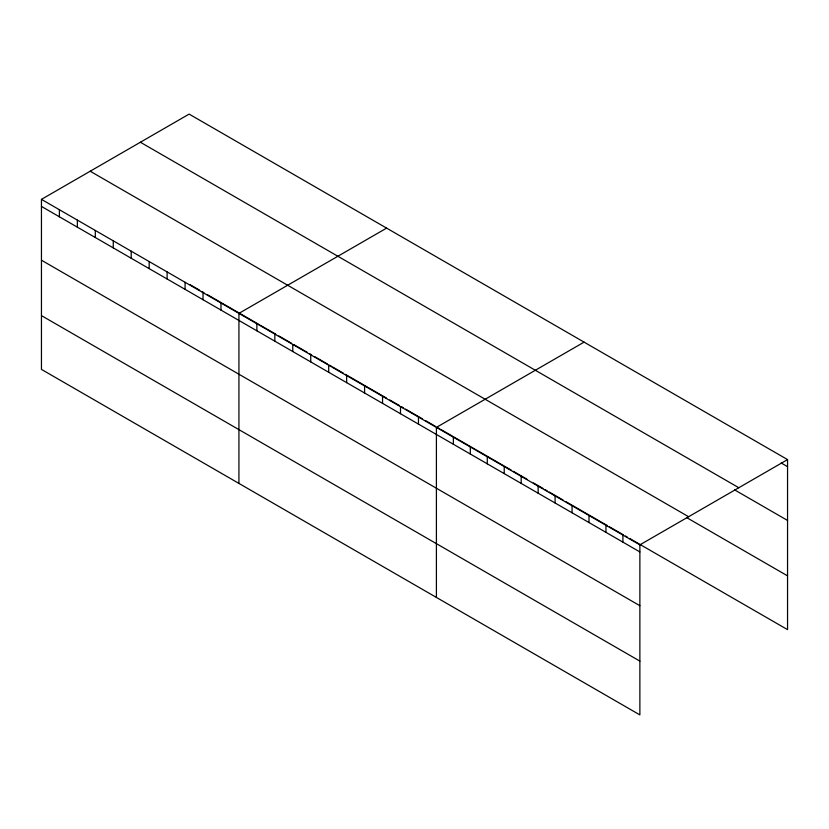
<?xml version="1.0" encoding="UTF-8"?>
<svg xmlns="http://www.w3.org/2000/svg" width="829" height="829" viewBox="0 0 829 829"><rect width="100%" height="100%" fill="white"/><g stroke="black" fill="none" stroke-linecap="round" stroke-linejoin="round"><path stroke-width="1.24" d="M41.45 199.364L639.874 544.86L639.874 714.899L41.45 369.402L41.45 199.364L189.126 114.101L787.55 459.598L787.55 629.636L629.657 538.477M386.604 228.12L238.928 313.383L238.928 483.411M584.082 342.128L436.406 427.391L436.406 597.429M639.874 544.86L787.55 459.598M781.187 462.996L787.55 466.665M140.391 142.246L738.815 487.732M734.567 489.856L787.55 520.446M90.185 171.23L688.609 516.726M686.878 517.731L787.55 575.854M190.183 284.751L199.696 290.233M201.799 291.456L203.913 292.678M207.084 294.502L223.975 304.253M225.032 304.865L259.881 324.989M260.938 325.6L275.725 334.128M278.896 335.963L291.57 343.279M293.673 344.501L296.844 346.325M297.901 346.936L307.404 352.429M309.518 353.641L311.631 354.864M314.802 356.688L327.476 364.004M329.579 365.226L331.693 366.449M332.75 367.06L343.31 373.154M345.424 374.376L367.599 387.174M368.656 387.785L386.604 398.148M389.775 399.982L399.277 405.464M401.391 406.687L403.505 407.909M405.619 409.122L422.51 418.883M425.681 420.707L435.184 426.199M437.297 427.422L439.411 428.634M440.468 429.246L475.318 449.37M476.374 449.971L511.224 470.095M513.338 471.318L527.057 479.245M533.399 482.903L542.902 488.385M545.016 489.607L547.13 490.83M549.233 492.043L562.964 499.97M566.134 501.804L583.036 511.555M584.082 512.167L607.398 525.627M609.522 526.85L623.294 534.798M625.418 536.021L627.532 537.254M41.45 206.431L639.874 551.927M41.45 260.213L639.874 605.709M41.45 315.621L639.874 661.117M622.911 535.068L622.911 542.135M605.958 525.285L605.958 532.353M589.004 515.493L589.004 522.56M572.051 505.711L572.051 512.768M555.098 495.918L555.098 502.985M538.135 486.126L538.135 493.193M521.182 476.343L521.182 483.4M504.229 466.551L504.229 473.618M487.276 456.758L487.276 463.825M470.312 446.976L470.312 454.033M453.359 437.184L453.359 444.251M418.458 417.028L418.458 424.096M400.5 406.666L400.5 413.733M382.552 396.303L382.552 403.36M364.594 385.931L364.594 392.998M346.646 375.568L346.646 382.635M328.688 365.206L328.688 372.273M310.74 354.843L310.74 361.9M292.782 344.47L292.782 351.537M274.834 334.108L274.834 341.175M256.876 323.745L256.876 330.812M220.98 303.02L220.98 310.077M203.022 292.647L203.022 299.715M185.074 282.285L185.074 289.352M167.116 271.922L167.116 278.99M149.168 261.56L149.168 268.617M131.21 251.187L131.21 258.254M113.262 240.824L113.262 247.892M95.304 230.462L95.304 237.529M77.356 220.099L77.356 227.167M59.398 209.737L59.398 216.794"/></g></svg>
